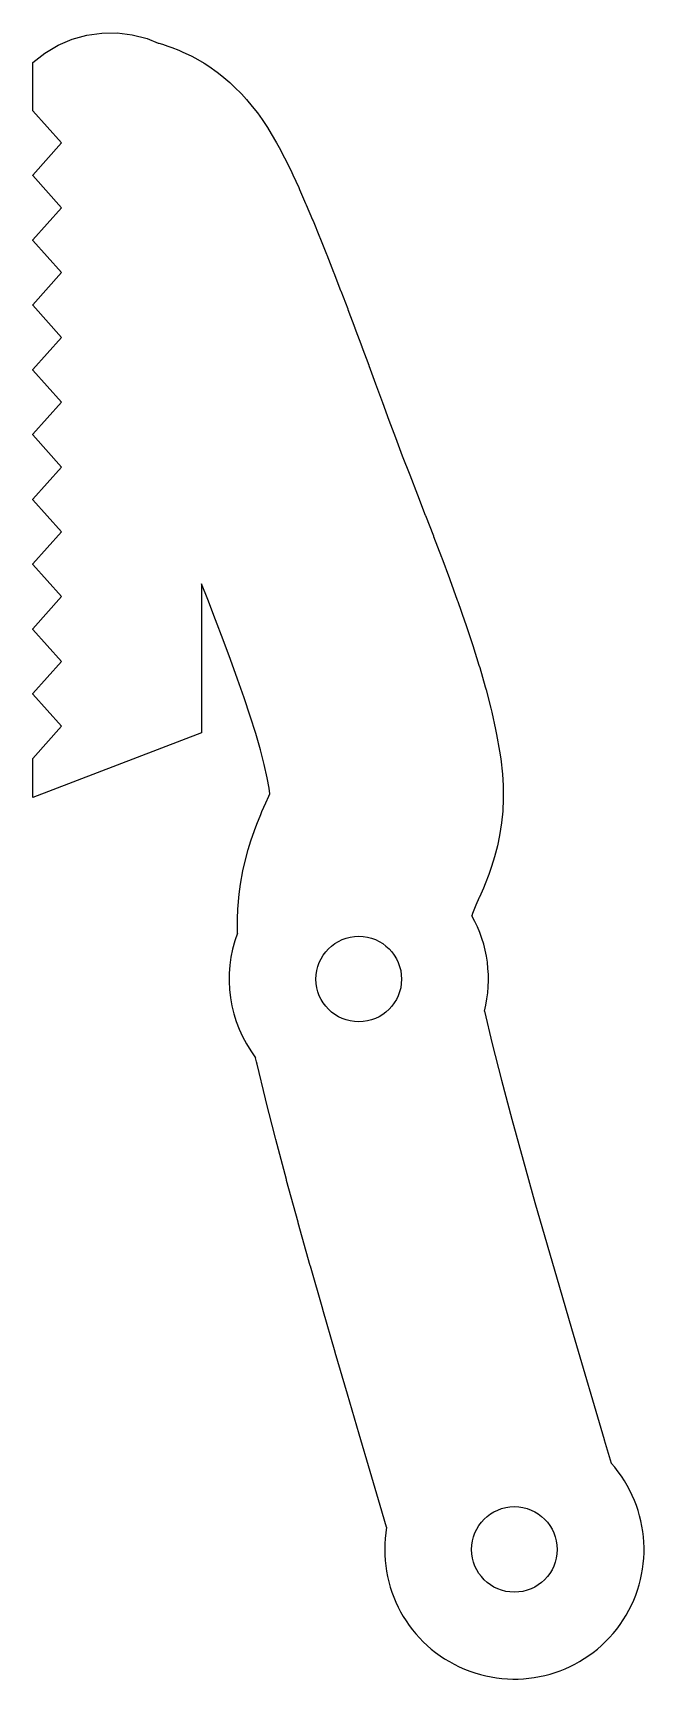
# Model space of a CAD drawing. Header units: millimetres. Extents: x 0.3 to 23.9, y 27.3 to 90.8.
import ezdxf

# ---------------------------------------------------------------- set-up
doc = ezdxf.new("R2010")
doc.units = ezdxf.units.MM

msp = doc.modelspace()

# ---------------------------------------------------------------- linework, layer by layer
for p, q in [((0.761, 89.994), (1.268, 90.294)), ((1.268, 90.294), (1.809, 90.525)), ((1.809, 90.525), (2.376, 90.683)), ((2.376, 90.683), (2.959, 90.766)), ((2.959, 90.766), (3.548, 90.772)), ((3.548, 90.772), (4.132, 90.701)), ((4.132, 90.701), (4.702, 90.555)), ((4.702, 90.555), (5.129, 90.383)), ((5.129, 90.383), (5.155, 90.376)), ((5.155, 90.376), (5.297, 90.333)), ((5.297, 90.333), (5.498, 90.266)), ((5.498, 90.266), (5.65, 90.212)), ((5.65, 90.212), (5.924, 90.104)), ((0.3, 89.633), (0.761, 89.994)), ((0.3, 87.768), (0.3, 89.633)), ((5.924, 90.104), (6.084, 90.035)), ((6.084, 90.035), (6.401, 89.883)), ((6.401, 89.883), (6.569, 89.795)), ((6.569, 89.795), (6.903, 89.6)), ((6.903, 89.6), (7.078, 89.487)), ((7.078, 89.487), (7.404, 89.256)), ((7.404, 89.256), (7.585, 89.115)), ((7.585, 89.115), (7.886, 88.859)), ((7.886, 88.859), (8.073, 88.685)), ((8.073, 88.685), (8.339, 88.417)), ((8.339, 88.417), (8.531, 88.207)), ((1.4, 86.529), (0.3, 87.768)), ((8.531, 88.207), (8.756, 87.938)), ((8.756, 87.938), (8.952, 87.686)), ((8.952, 87.686), (9.139, 87.427)), ((9.139, 87.427), (9.339, 87.129)), ((9.339, 87.129), (9.491, 86.885)), ((0.3, 85.29), (1.4, 86.529)), ((9.491, 86.885), (9.693, 86.536)), ((9.693, 86.536), (9.793, 86.354)), ((9.793, 86.354), (10.002, 85.952)), ((10.002, 85.952), (10.058, 85.841)), ((10.058, 85.841), (10.277, 85.389)), ((0.3, 85.268), (0.3, 85.29)), ((1.4, 84.029), (0.3, 85.268)), ((10.277, 85.389), (10.318, 85.303)), ((10.318, 85.303), (10.546, 84.805)), ((10.546, 84.805), (10.577, 84.737)), ((10.577, 84.737), (10.813, 84.197)), ((0.3, 82.79), (1.4, 84.029)), ((10.813, 84.197), (10.837, 84.143)), ((10.837, 84.143), (11.081, 83.566)), ((11.081, 83.566), (11.1, 83.522)), ((11.1, 83.522), (11.35, 82.913)), ((0.3, 82.768), (0.3, 82.79)), ((1.4, 81.529), (0.3, 82.768)), ((11.35, 82.913), (11.365, 82.877)), ((11.365, 82.877), (11.62, 82.239)), ((11.62, 82.239), (11.632, 82.209)), ((11.632, 82.209), (11.891, 81.548)), ((0.3, 80.29), (1.4, 81.529)), ((11.891, 81.548), (11.901, 81.523)), ((11.901, 81.523), (12.164, 80.842)), ((12.164, 80.842), (12.171, 80.822)), ((12.171, 80.822), (12.436, 80.126)), ((0.3, 80.268), (0.3, 80.29)), ((1.4, 79.029), (0.3, 80.268)), ((12.436, 80.126), (12.442, 80.109)), ((12.442, 80.109), (12.708, 79.403)), ((12.708, 79.403), (12.713, 79.39)), ((12.713, 79.39), (12.978, 78.677)), ((0.3, 77.79), (1.4, 79.029)), ((12.978, 78.677), (12.982, 78.667)), ((12.982, 78.667), (13.246, 77.952)), ((0.3, 77.768), (0.3, 77.79)), ((1.4, 76.529), (0.3, 77.768)), ((13.246, 77.952), (13.248, 77.945)), ((13.248, 77.945), (13.51, 77.232)), ((13.51, 77.232), (13.771, 76.522)), ((0.3, 75.29), (1.4, 76.529)), ((13.771, 76.522), (14.021, 75.838)), ((14.021, 75.838), (14.273, 75.163)), ((0.3, 75.268), (0.3, 75.29)), ((1.4, 74.029), (0.3, 75.268)), ((14.273, 75.163), (14.54, 74.46)), ((14.54, 74.46), (14.825, 73.723)), ((0.3, 72.79), (1.4, 74.029)), ((14.825, 73.723), (15.123, 72.958)), ((0.3, 72.768), (0.3, 72.79)), ((1.4, 71.529), (0.3, 72.768)), ((15.123, 72.958), (15.428, 72.174)), ((15.428, 72.174), (15.432, 72.165)), ((15.432, 72.165), (15.738, 71.372)), ((0.3, 70.29), (1.4, 71.529)), ((15.738, 71.372), (15.746, 71.353)), ((15.746, 71.353), (16.05, 70.555)), ((16.05, 70.555), (16.061, 70.526)), ((16.061, 70.526), (16.359, 69.728)), ((0.3, 70.268), (0.3, 70.29)), ((1.4, 69.029), (0.3, 70.268)), ((7.039, 68.915), (6.8, 69.529)), ((6.8, 69.529), (6.8, 63.779)), ((16.359, 69.728), (16.373, 69.69)), ((16.373, 69.69), (16.661, 68.895)), ((0.3, 67.79), (1.4, 69.029)), ((7.34, 68.137), (7.039, 68.915)), ((16.661, 68.895), (16.679, 68.845)), ((16.679, 68.845), (16.954, 68.059)), ((7.635, 67.363), (7.34, 68.137)), ((16.954, 68.059), (16.976, 67.996)), ((16.976, 67.996), (17.233, 67.223)), ((0.3, 67.768), (0.3, 67.79)), ((1.4, 66.529), (0.3, 67.768)), ((7.92, 66.599), (7.635, 67.363)), ((17.233, 67.223), (17.258, 67.144)), ((17.258, 67.144), (17.495, 66.388)), ((0.3, 65.29), (1.4, 66.529)), ((8.192, 65.849), (7.92, 66.599)), ((17.495, 66.388), (17.524, 66.291)), ((17.524, 66.291), (17.736, 65.556)), ((8.447, 65.12), (8.192, 65.849)), ((17.736, 65.556), (17.769, 65.436)), ((17.769, 65.436), (17.952, 64.727)), ((0.3, 65.268), (0.3, 65.29)), ((1.4, 64.029), (0.3, 65.268)), ((8.681, 64.418), (8.447, 65.12)), ((8.89, 63.749), (8.681, 64.418)), ((17.952, 64.727), (17.988, 64.578)), ((17.988, 64.578), (18.139, 63.9)), ((0.3, 62.79), (1.4, 64.029)), ((6.8, 63.779), (0.3, 61.279)), ((9.071, 63.123), (8.89, 63.749)), ((18.139, 63.9), (18.176, 63.713)), ((18.176, 63.713), (18.291, 63.07)), ((9.219, 62.549), (9.071, 63.123)), ((18.291, 63.07), (18.335, 62.767)), ((0.3, 61.279), (0.3, 62.79)), ((9.333, 62.038), (9.219, 62.549)), ((18.335, 62.767), (18.398, 62.182)), ((9.404, 61.639), (9.333, 62.038)), ((9.427, 61.425), (9.404, 61.639)), ((18.398, 62.182), (18.425, 61.744)), ((18.425, 61.744), (18.43, 61.233)), ((9.131, 60.739), (9.283, 61.08)), ((9.283, 61.08), (9.394, 61.33)), ((9.394, 61.33), (9.428, 61.417)), ((9.428, 61.417), (9.427, 61.425)), ((18.43, 61.233), (18.41, 60.751)), ((8.927, 60.25), (9.081, 60.622)), ((9.081, 60.622), (9.131, 60.739)), ((18.41, 60.751), (18.366, 60.299)), ((8.696, 59.609), (8.837, 60.013)), ((8.837, 60.013), (8.927, 60.25)), ((18.293, 59.819), (18.209, 59.413)), ((18.366, 60.299), (18.293, 59.819)), ((8.477, 58.832), (8.596, 59.282)), ((8.596, 59.282), (8.696, 59.609)), ((18.209, 59.413), (18.101, 58.992)), ((8.305, 57.945), (8.394, 58.454)), ((8.394, 58.454), (8.477, 58.832)), ((17.985, 58.62), (17.876, 58.31)), ((18.101, 58.992), (17.985, 58.62)), ((8.254, 57.554), (8.305, 57.945)), ((17.668, 57.788), (17.516, 57.442)), ((17.738, 57.958), (17.668, 57.788)), ((17.876, 58.31), (17.738, 57.958)), ((8.204, 56.973), (8.254, 57.554)), ((17.506, 57.42), (17.375, 57.127)), ((17.516, 57.442), (17.506, 57.42)), ((8.186, 56.052), (8.188, 56.601)), ((8.188, 56.601), (8.204, 56.973)), ((17.252, 56.81), (17.227, 56.716)), ((17.294, 56.932), (17.252, 56.81)), ((17.375, 57.127), (17.294, 56.932)), ((17.706, 53.044), (18.007, 51.785)), ((18.007, 51.785), (18.365, 50.38)), ((8.921, 51.087), (8.886, 51.245)), ((8.941, 51), (8.921, 51.087)), ((9.262, 49.658), (8.941, 51)), ((18.365, 50.38), (18.765, 48.871)), ((9.277, 49.597), (9.262, 49.658)), ((9.648, 48.138), (9.277, 49.597)), ((18.765, 48.871), (19.199, 47.29)), ((9.66, 48.093), (9.648, 48.138)), ((10.071, 46.545), (9.66, 48.093)), ((19.199, 47.29), (19.654, 45.664)), ((10.08, 46.51), (10.071, 46.545)), ((10.522, 44.899), (10.08, 46.51)), ((19.654, 45.664), (20.123, 44.022)), ((10.529, 44.872), (10.522, 44.899)), ((10.992, 43.223), (10.529, 44.872)), ((20.123, 44.022), (20.595, 42.392)), ((10.998, 43.203), (10.992, 43.223)), ((11.472, 41.543), (10.998, 43.203)), ((20.595, 42.392), (21.061, 40.799)), ((11.476, 41.528), (11.472, 41.543)), ((11.952, 39.883), (11.476, 41.528)), ((21.061, 40.799), (21.511, 39.271)), ((11.955, 39.872), (11.952, 39.883)), ((12.424, 38.27), (11.955, 39.872)), ((21.511, 39.271), (21.935, 37.834)), ((12.426, 38.262), (12.424, 38.27)), ((12.878, 36.725), (12.426, 38.262)), ((21.935, 37.834), (22.324, 36.515)), ((13.303, 35.287), (12.878, 36.725)), ((22.324, 36.515), (22.326, 36.507)), ((22.326, 36.507), (22.588, 35.612)), ((13.69, 33.973), (13.303, 35.287)), ((13.935, 33.137), (13.69, 33.973))]:
    msp.add_line(p, q)
for centre in [(12.861, 54.279), (18.861, 32.279)]:
    msp.add_circle(centre, 1.65)
for centre, start, end in [((12.861, 54.279), -14.30434, 29.17338), ((12.861, 54.279), 159.22834, 217.3507), ((18.861, 32.279), -189.87746, 41.80155)]:
    msp.add_arc(centre, 5, start, end)

doc.saveas('drawing.dxf')
